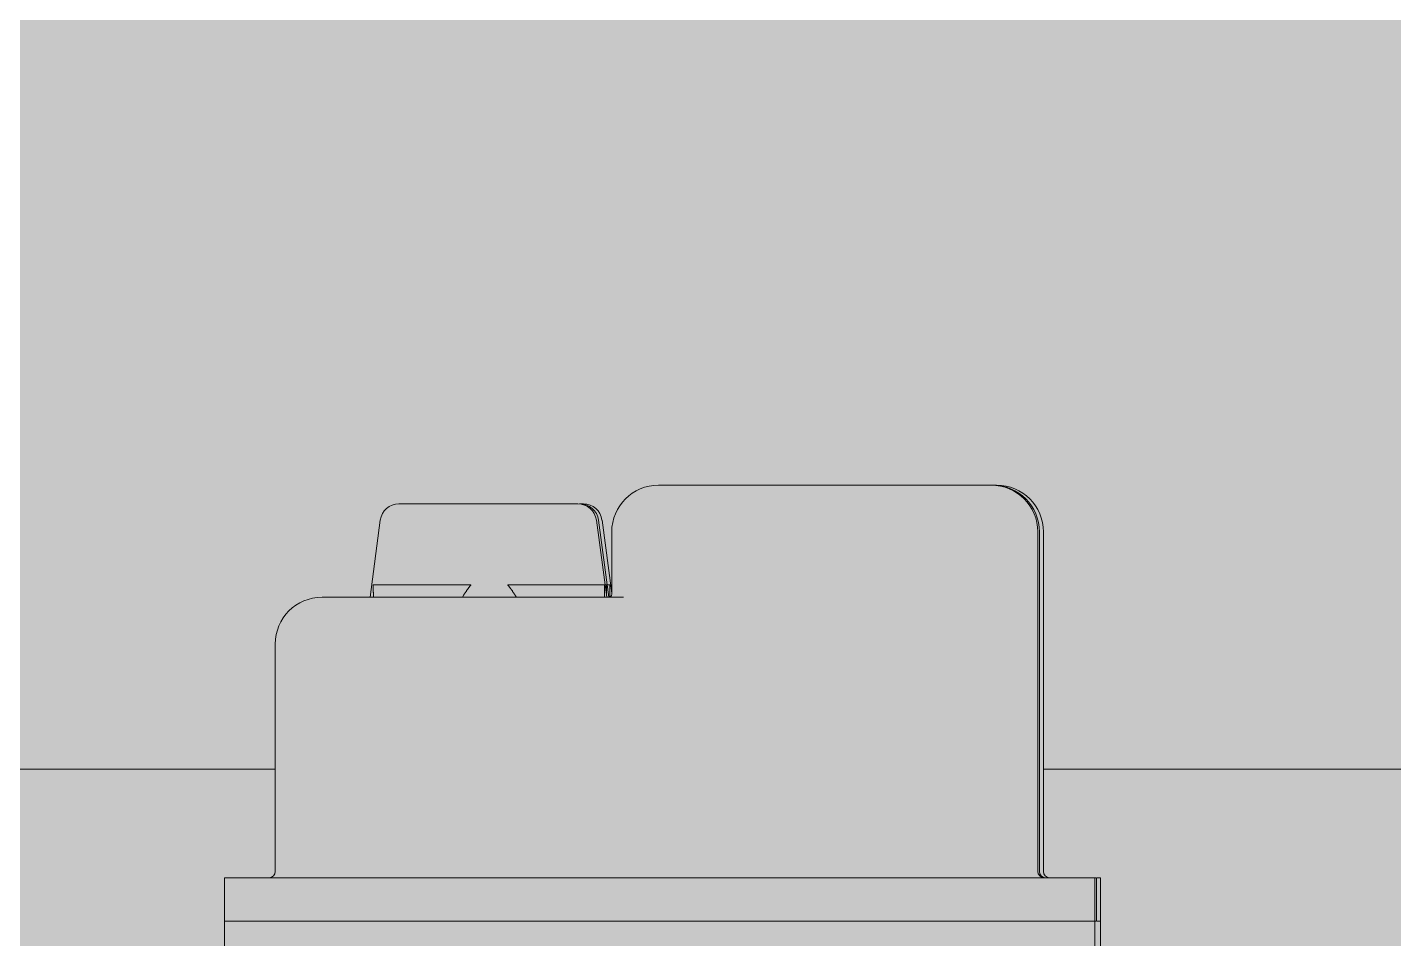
# Model space of a CAD drawing. Header units: centimetres. Extents: x 405564 to 502064, y 46284 to 60634.
# Drawn here: x 484770.34 to 484792.27, y 55979.83 to 55994.45 of the extents above; entities that cross this region are included whole.
import ezdxf

# ---------------------------------------------------------------- set-up
doc = ezdxf.new("R2010")
doc.units = ezdxf.units.CM
doc.layers.get('0').update_dxf_attribs({"color": 8, "lineweight": 9})
doc.layers.add('0-KRCN-MİMARİ-220526', color=8, linetype='Continuous', lineweight=9)
doc.layers.add('Visible (ISO)', color=8, linetype='Continuous', lineweight=18)
doc.layers.add('AS_NOT_MIMARI', color=8, linetype='Continuous')

# ---------------------------------------------------------------- blocks, each defined once
blk = doc.blocks.new('A$Cdfb98813')
h = blk.add_hatch()
h.set_pattern_fill('ANGLE', color=256)
h.set_pattern_definition([(0, (-482318.783, -59032.118), (0, 6.985), [5.08, -1.905]), (90, (-482318.783, -59032.118), (-6.985, 4e-16), [5.08, -1.905])])
h.paths.add_polyline_path([(2235.139, -683), (325.139, -683), (325.139, -933.015), (2235.139, -933.015)])
h.paths.add_polyline_path([(800, -700), (900, -700), (900, -800), (800, -800)], flags=16)
h.paths.add_polyline_path([(1700, -700), (1800, -700), (1800, -800), (1700, -800)], flags=16)
at = {"layer": 'Visible (ISO)'}
for p, q in [((930.764, -845.456), (930.724, -845.456)), ((930.724, -845.456), (930.724, -845.456)), ((930.764, -845.456), (931.52, -845.456)), ((935.32, -845.456), (931.52, -845.456)), ((935.32, -845.456), (936.064, -845.456)), ((936.064, -845.456), (936.089, -845.456)), ((936.098, -845.456), (936.153, -845.456)), ((926.557, -845.756), (929.431, -845.756)), ((929.457, -845.756), (929.465, -845.756)), ((929.465, -845.756), (929.52, -845.756)), ((926.259, -846.016), (926.094, -847.256)), ((929.729, -846.016), (929.894, -847.256)), ((929.763, -846.016), (929.928, -847.256)), ((929.818, -846.016), (929.974, -847.189)), ((929.974, -846.206), (929.974, -847.206)), ((936.814, -851.656), (936.814, -846.206)), ((936.839, -851.656), (936.839, -846.206)), ((936.903, -851.656), (936.903, -846.206)), ((926.147, -847.056), (926.157, -847.056)), ((926.157, -847.056), (926.46, -847.056)), ((926.46, -847.056), (927.715, -847.056)), ((928.304, -847.056), (929.559, -847.056)), ((929.559, -847.056), (929.857, -847.056)), ((929.857, -847.056), (929.857, -847.256)), ((929.882, -847.056), (929.891, -847.056)), ((929.891, -847.056), (929.891, -847.232)), ((929.901, -847.056), (929.946, -847.056)), ((929.946, -847.056), (929.946, -847.251)), ((925.364, -847.256), (925.324, -847.256)), ((925.324, -847.256), (925.324, -847.256)), ((925.364, -847.256), (926.12, -847.256)), ((930.164, -847.256), (926.12, -847.256)), ((924.574, -851.656), (924.574, -848.006)), ((901.657, -850.015), (924.574, -850.015)), ((936.903, -850.015), (971.156, -850.015)), ((923.758, -851.756), (923.758, -851.756)), ((923.758, -851.756), (923.83, -851.756)), ((923.758, -851.756), (923.758, -852.456)), ((923.83, -851.756), (924.334, -851.756)), ((924.334, -851.756), (937.234, -851.756)), ((937.234, -851.756), (937.73, -851.756)), ((937.73, -851.756), (937.755, -851.756)), ((937.73, -851.756), (937.73, -852.456)), ((937.755, -851.756), (937.755, -852.456)), ((937.764, -851.756), (937.819, -851.756)), ((937.819, -851.756), (937.819, -852.456)), ((923.758, -852.456), (923.758, -852.456)), ((923.83, -852.456), (923.758, -852.456)), ((923.758, -852.456), (923.758, -853.056)), ((923.758, -852.456), (923.758, -852.456)), ((923.83, -852.456), (923.758, -852.456)), ((923.83, -852.456), (923.83, -852.456)), ((924.334, -852.456), (923.83, -852.456)), ((937.234, -852.456), (924.334, -852.456)), ((937.73, -852.456), (937.234, -852.456)), ((937.755, -852.456), (937.73, -852.456)), ((937.73, -852.456), (937.73, -853.056)), ((937.819, -852.456), (937.764, -852.456)), ((937.819, -852.456), (937.819, -853.056))]:
    blk.add_line(p, q, dxfattribs=at)
for centre, radius, start, end in [((930.724, -846.206), 0.75, 90, 180), ((936.064, -846.206), 0.75, 0, 90), ((936.089, -846.206), 0.75, 0, 90), ((936.153, -846.206), 0.75, 0, 90), ((926.557, -846.056), 0.3, 90, 172.4054), ((929.431, -846.056), 0.3, 7.5946, 90), ((929.465, -846.056), 0.3, 7.5946, 90), ((929.52, -846.056), 0.3, 7.5946, 90), ((929.924, -847.206), 0.05, 270, 0), ((925.324, -848.006), 0.75, 90, 180), ((924.474, -851.656), 0.1, 270, 0), ((936.914, -851.656), 0.1, 180, 270), ((936.939, -851.656), 0.1, 180, 270), ((937.003, -851.656), 0.1, 180, 270)]:
    blk.add_arc(centre, radius, start, end, dxfattribs=at)
for points, weights in [([(926.147, -847.056), (926.147, -847.137), (926.148, -847.256)], [1.01074308397, 1.00781971251, 1.0035555776]), ([(927.577, -847.256), (927.646, -847.137), (927.715, -847.056)], [1.0035555776, 1.00781971251, 1.01074308397]), ([(928.304, -847.056), (928.373, -847.137), (928.443, -847.256)], [1.01074308397, 1.00781971251, 1.0035555776])]:
    blk.add_rational_spline(points, weights, degree=2, dxfattribs=at)
blk = doc.blocks.new('A$C6A10306C')
at = {"layer": 'AS_NOT_MIMARI'}
blk.add_blockref('A$Cdfb98813', (13285.68, -3801.454), dxfattribs=at)

msp = doc.modelspace()

# ---------------------------------------------------------------- block references
at = {"layer": '0-KRCN-MİMARİ-220526'}
msp.add_blockref('A$C6A10306C', (470564.066, 60634.016), dxfattribs=at)

doc.saveas('drawing.dxf')
